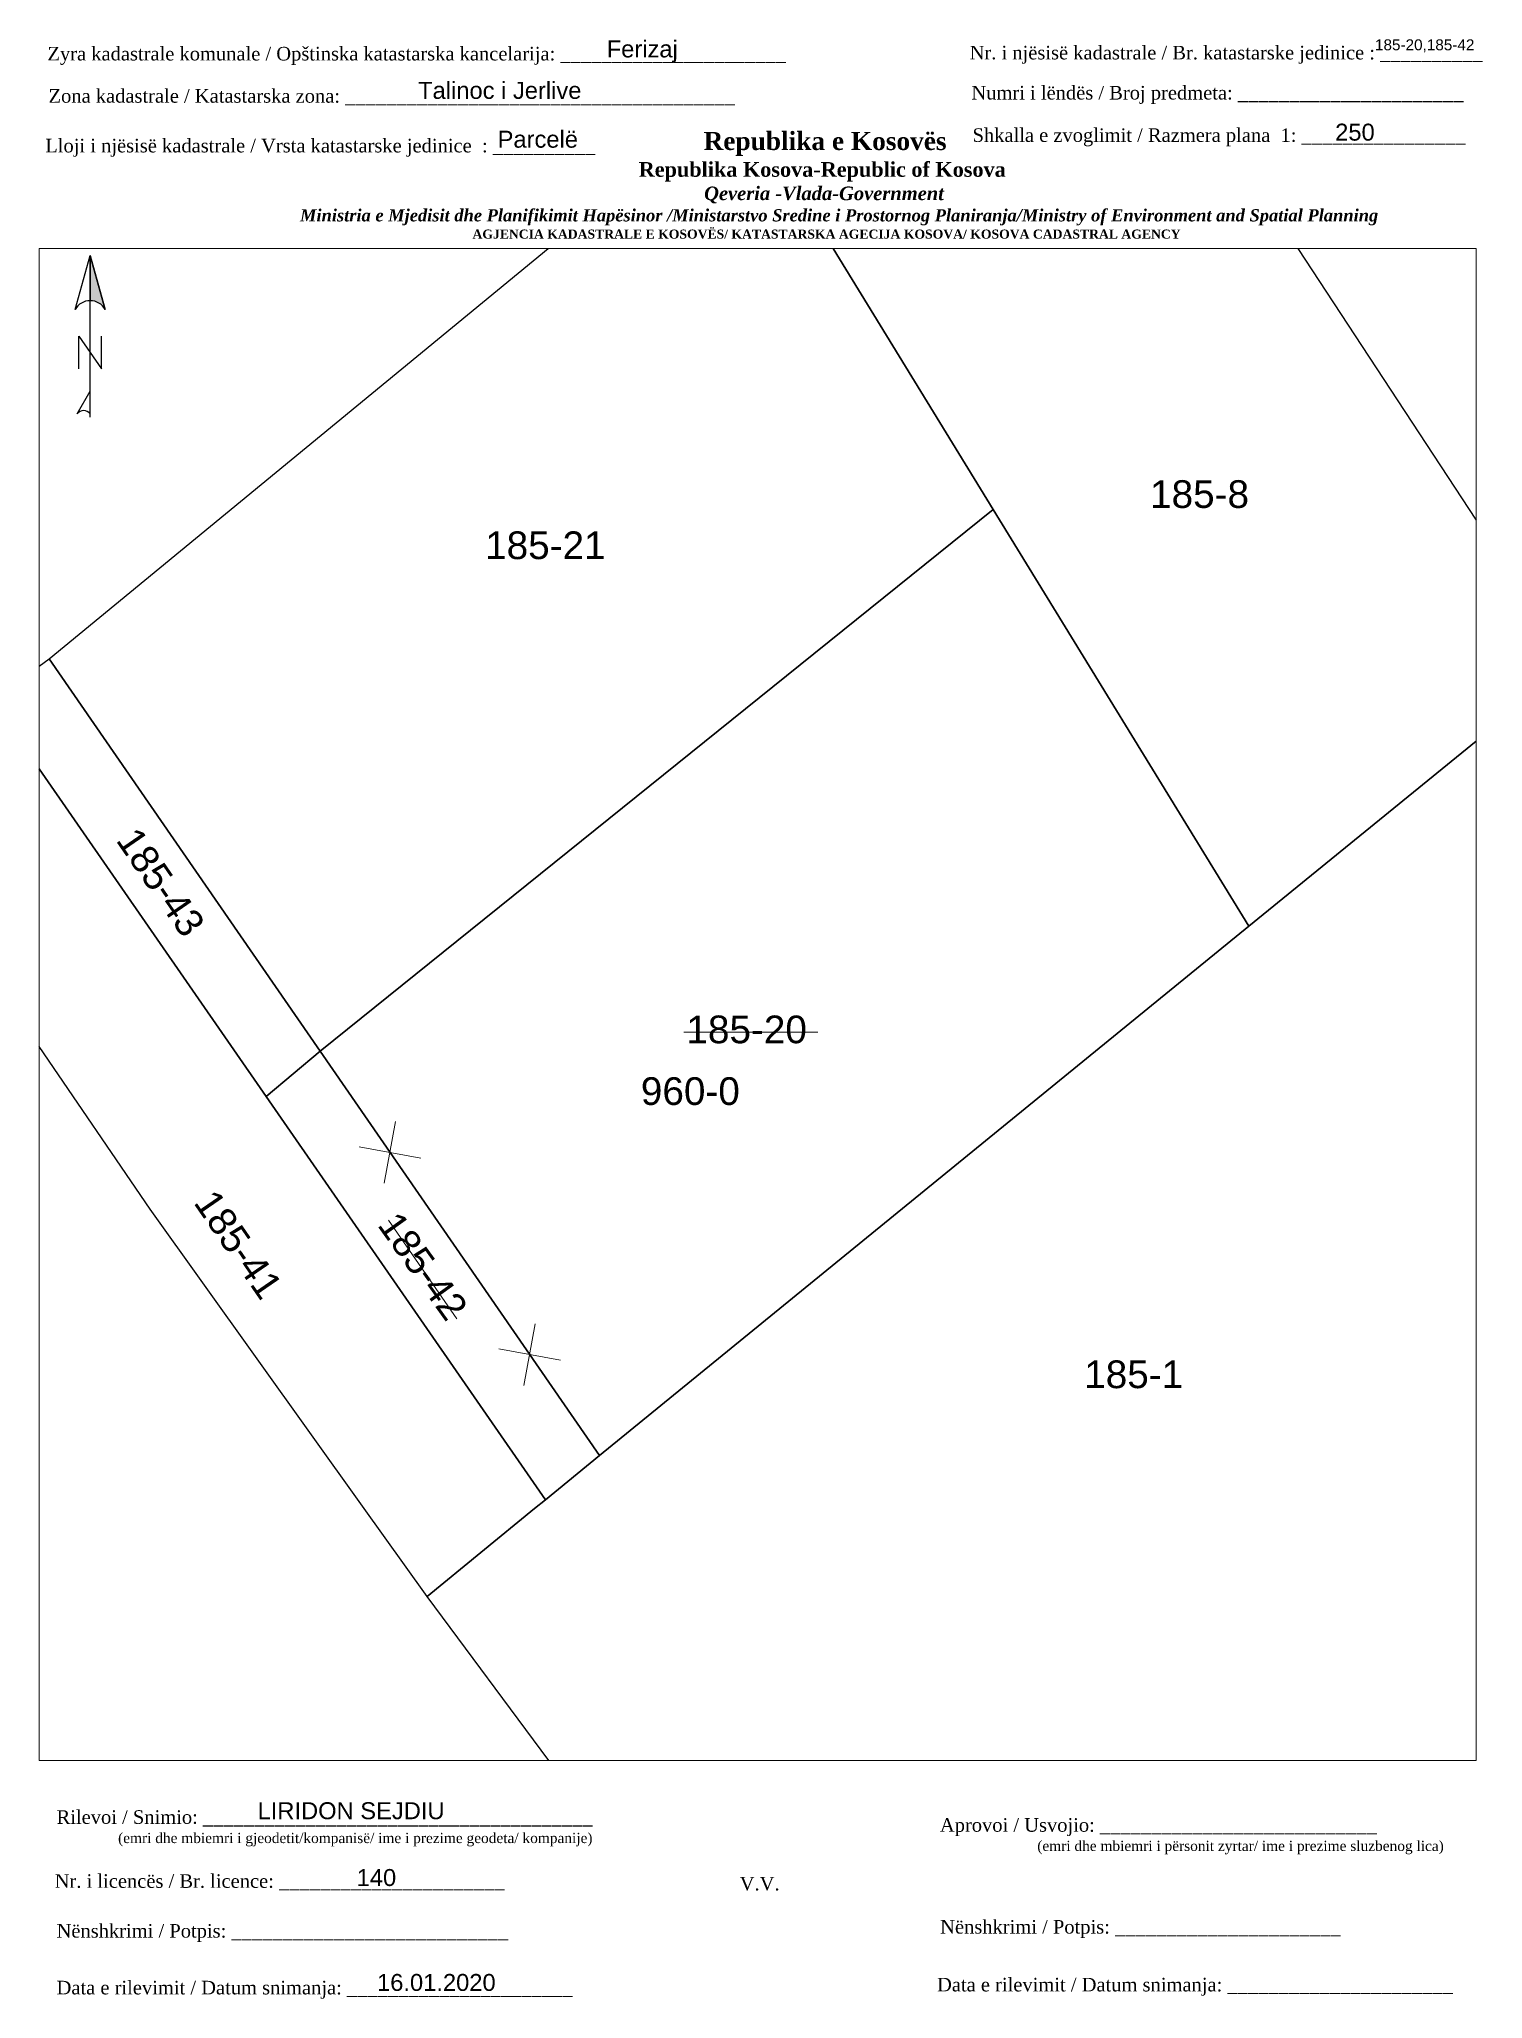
# Paper-space layout '959-0' of a CAD drawing. Header units: metres, sheet in millimetres. Extents: x 0 to 209, y 3 to 286.
# The model-space entities are those that its viewports show. They can reach past a viewport. Long polylines and large blocks are cut down to what shows.
import ezdxf

# ---------------------------------------------------------------- set-up
doc = ezdxf.new("R2010")
doc.units = ezdxf.units.M
for name, color, linetype, lineweight in [('Korniza e jashtme', 7, 'Continuous', 0), ('Korniza e jashtme txt', 7, 'Continuous', 0), ('Nr-Ri', 1, 'Continuous', 0), ('Parc-Re', 1, 'Continuous', 0)]:
    doc.layers.add(name, color=color, linetype=linetype, lineweight=lineweight)
for name, color, linetype in [('Nr Parceles Baze', 7, 'Continuous'), ('Parcela Baze', 7, 'Continuous'), ('Parcelat_Fqinje', 8, 'Continuous')]:
    doc.layers.add(name, color=color, linetype=linetype)
doc.styles.get("Standard").update_dxf_attribs({"font": 'arial.ttf'})

# ---------------------------------------------------------------- blocks, each defined once
blk = doc.blocks.new('*U54')
at = {"linetype": 'ByBlock', "lineweight": -2}
blk.add_hatch(color=0, dxfattribs=at).paths.add_polyline_path([(0, 562), (0, 301, -0.269143), (87, 250)])
at = {"color": 0, "linetype": 'ByBlock', "lineweight": -2}
for points in [[(87, 250, 0.580323), (-87, 250), (0, 562), (87, 250), (0, 562), (0, 300)], [(0, -356, 0.5), (-75, -356), (0, -225)]]:
    blk.add_lwpolyline(points, format="xyb", dxfattribs=at)
for points in [[(0, -375), (0, 562)], [(-66, -94), (-66, 94), (66, -94), (66, 94)]]:
    blk.add_lwpolyline(points, dxfattribs=at)

msp = doc.modelspace()

# ---------------------------------------------------------------- linework, layer by layer
at = {"layer": 'Parc-Re', "flags": 128}
for points in [[(7512758.157, 4693998.72), (7512762.992, 4693998.72)], [(7512747.347, 4693993.267), (7512747.754, 4693995.493)], [(7512746.437, 4693994.584), (7512748.663, 4693994.177)], [(7512747.501, 4693991.927), (7512749.968, 4693988.376)], [(7512752.794, 4693988.194), (7512752.387, 4693985.968)], [(7512751.478, 4693987.284), (7512753.704, 4693986.877)]]:
    msp.add_lwpolyline(points, dxfattribs=at)
at = {"layer": 'Parcela Baze'}
for points in [[(7512769.33, 4694017.595), (7512778.56, 4694002.55), (7512755.111, 4693983.431), (7512745.03, 4693998.03), (7512769.33, 4694017.595)], [(7512745.03, 4693998.03), (7512755.111, 4693983.431), (7512753.164, 4693981.841), (7512743.087, 4693996.394), (7512745.03, 4693998.03)]]:
    msp.add_lwpolyline(points, dxfattribs=at)
at = {"layer": 'Parcelat_Fqinje'}
for points in [[(7512752.77, 4693981.52), (7512748.891, 4693978.351), (7512746.564, 4693981.605), (7512738.892, 4693992.331), (7512728.902, 4694006.981), (7512721.847, 4694017.328), (7512714.821, 4694027.634), (7512707.753, 4694038), (7512707.779, 4694038.022), (7512711.59, 4694041.27), (7512712.171, 4694041.721), (7512718.365, 4694032.669), (7512720.18, 4694034.03), (7512726.369, 4694025.061), (7512728.085, 4694022.576), (7512726.116, 4694020.906), (7512733.197, 4694010.679), (7512743.087, 4693996.394), (7512753.164, 4693981.841), (7512752.77, 4693981.52)], [(7512770.843, 4694041.478), (7512790.162, 4694012.008), (7512778.56, 4694002.55), (7512769.33, 4694017.595), (7512760.1, 4694032.64), (7512770.843, 4694041.478)], [(7512760.1, 4694032.64), (7512769.33, 4694017.595), (7512745.03, 4693998.03), (7512735.252, 4694012.2), (7512755.336, 4694028.721), (7512760.1, 4694032.64)], [(7512735.252, 4694012.2), (7512745.03, 4693998.03), (7512743.087, 4693996.394), (7512733.197, 4694010.679), (7512735.252, 4694012.2)], [(7512828.87, 4693953.689), (7512824.699, 4693950.281), (7512809.94, 4693937.281), (7512791.299, 4693921.002), (7512787.489, 4693917.673), (7512767.56, 4693952.632), (7512764.56, 4693957.242), (7512748.891, 4693978.351), (7512752.77, 4693981.52), (7512753.164, 4693981.841), (7512755.111, 4693983.431), (7512778.56, 4694002.55), (7512790.162, 4694012.008), (7512798.542, 4693999.828), (7512806.891, 4693987.189), (7512820.691, 4693965.809), (7512828.87, 4693953.689)]]:
    msp.add_lwpolyline(points, dxfattribs=at)

# ---------------------------------------------------------------- texts
at = {"layer": 'Nr Parceles Baze'}
msp.add_text('185-20', height=1, dxfattribs=at).set_placement((7512758.253, 4693998.32))
msp.add_text('185-42', height=1, rotation=305.58066, dxfattribs=at).set_placement((7512747.072, 4693991.756))
at = {"layer": 'Nr-Ri'}
msp.add_text('960-0', height=1, dxfattribs=at).set_placement((7512756.609, 4693996.092))
at = {"layer": 'Parcelat_Fqinje'}
for s, p in [('185-8', (7512774.989, 4694017.647)), ('185-21', (7512750.987, 4694015.799)), ('185-1', (7512772.612, 4693985.868))]:
    msp.add_text(s, height=1, dxfattribs=at).set_placement(p)
for s, p in [('185-43', (7512737.636, 4694005.649)), ('185-41', (7512740.439, 4693992.566))]:
    msp.add_text(s, height=1, rotation=304.5762, dxfattribs=at).set_placement(p)

psp = doc.layouts.new('959-0')

# ---------------------------------------------------------------- block references
at = {"xscale": 0.024892, "yscale": 0.024892, "zscale": 0.024892}
psp.add_blockref('*U54', (7.78, 240.37), dxfattribs=at)

# ---------------------------------------------------------------- texts
at = {"layer": 'Korniza e jashtme txt'}
for s, insert, char_height, width, attachment_point in [('{\\fTimes New Roman|b0|i0|c0|p18; Zyra kadastrale komunale / Opštinska katastarska kancelarija: ______________________}', (0.87, 284.51), 1.96, 112.3937, 1), ('Ferizaj', (82.36, 285.44), 2.45, 18.9605, 1), ('{\\fTimes New Roman|b0|i0|c0|p18;Nr. i njësisë kadastrale / Br. katastarske jedinice : __________}', (134.76, 284.66), 1.96, 96.5671, 1), ('185-20,185-42', (193.29, 285.6), 1.58, 23.0904, 1), ('{\\fTimes New Roman|b0|i0|c0|p18; Zona kadastrale / Katastarska zona: ______________________________________}', (1.03, 278.41), 1.96, 99.8431, 1), ('Talinoc i Jerlive', (55.13, 279.45), 2.45, 39.2363, 1), ('{\\fTimes New Roman|b0|i0|c0|p18; Numri i lëndës / Broj predmeta: ______________________}', (134.28, 278.87), 1.96, 81.6771, 1), ('\\pi77.297;{\\fBook Antiqua|b1|i0|c0|p18;\\H1.333x;Republika e Kosovës\\fTimes New Roman|b1|i0|c0|p18;\\P\\pi67.927;\\fBook Antiqua|b1|i0|c0|p18;\\H0.8125x;Republika Kosova-Republic of Kosova\\fTimes New Roman|b1|i0|c0|p18;\\P\\pi77.378;\\fBook Antiqua|b1|i1|c0|p18;\\H0.9233x;Qeveria -Vlada-Government \\P\\pi13.032,l6,t23.033;\\fTimes New Roman|b1|i1|c0|p18;\\H0.9x;Ministria e Mjedisit dhe Planifikimit Hapësinor /Ministarstvo Sredine i Prostornog Planiranja/Ministry of Environment and Spatial Planning\\P\\pi43.931,l0,tz;\\fBook Antiqua|b1|i0|c0|p18;\\H0.7406x;AGJENCIA KADASTRALE E KOSOVËS/ KATASTARSKA AGECIJA KOSOVA/ KOSOVA CADASTRAL AGENCY}', (19.05, 272.23), 1.96, 187.9872, 1), ('Parcelë', (66.61, 272.4), 2.45, 13.9626, 1), ('{\\fTimes New Roman|b0|i0|c0|p18; Shkalla e zvoglimit / Razmera plana  1: ________________}', (134.44, 272.75), 1.96, 96.5671, 1), ('250', (187.54, 273.42), 2.45, 18.9605, 1), ('{\\fTimes New Roman|b0|i0|c0|p18; Lloji i njësisë kadastrale / Vrsta katastarske jedinice  : __________ }', (0.56, 271.23), 1.96, 105.9275, 1), ('{\\fTimes New Roman|b0|i0|c0|p18; Rilevoi / Snimio: ______________________________________\\P             \\H0.75x;(emri dhe mbiemri i gjeodetit/kompanisë/ ime i prezime geodeta/ kompanije)}', (2.19, 29.85), 1.96, 85.6406, 1), ('LIRIDON SEJDIU', (31.95, 31.01), 2.45, 34.4336, 1), ('{\\fTimes New Roman|b0|i0|c0|p18; Aprovoi / Usvojio: ___________________________\\P                    \\H0.75x;(emri dhe mbiemri i përsonit zyrtar/ ime i prezime sluzbenog lica)}', (129.73, 28.71), 1.96, 81.6771, 1), ('{\\fTimes New Roman|b0|i0|c0|p18; Nr. i licencës / Br. licence: ______________________\\P                                }', (1.92, 20.61), 1.96, 81.6771, 1), ('140', (46.26, 21.36), 2.45, 5.113, 1), ('{\\fTimes New Roman|b0|i0|c0|p18;V.V.                                 }', (101.57, 20.23), 1.96, 9.2411, 1), ('{\\fTimes New Roman|b0|i0|c0|p18; Nënshkrimi / Potpis: ___________________________\\P                                 }', (2.19, 13.42), 1.96, 81.6771, 1), ('{\\fTimes New Roman|b0|i0|c0|p18; Nënshkrimi / Potpis: ______________________\\P                                 }', (188.32, 14), 1.96, 81.6771, 3), ('16.01.2020', (49.2, 6.21), 2.45, 18.9605, 1), ('{\\fTimes New Roman|b0|i0|c0|p18; Data e rilevimit / Datum snimanja: ______________________\\P                                 }', (204.55, 5.65), 1.96, 81.6771, 3), ('{\\fTimes New Roman|b0|i0|c0|p18; Data e rilevimit / Datum snimanja: ______________________\\P                                 }', (2.19, 5.22), 1.96, 81.6771, 1)]:
    psp.add_mtext(s, dxfattribs=dict(at, insert=insert, char_height=char_height, width=width, attachment_point=attachment_point))

# ---------------------------------------------------------------- viewports
at = {"layer": 'Korniza e jashtme', "view_target_point": (7499131.095, 4689980.516), "view_twist_angle": 360}
psp.add_viewport(center=(104.15, 146.21), size=(207.46, 218.368), view_center_point=(13629.728, 4019.202), view_height=54.5919, dxfattribs=at)

doc.saveas('drawing.dxf')
